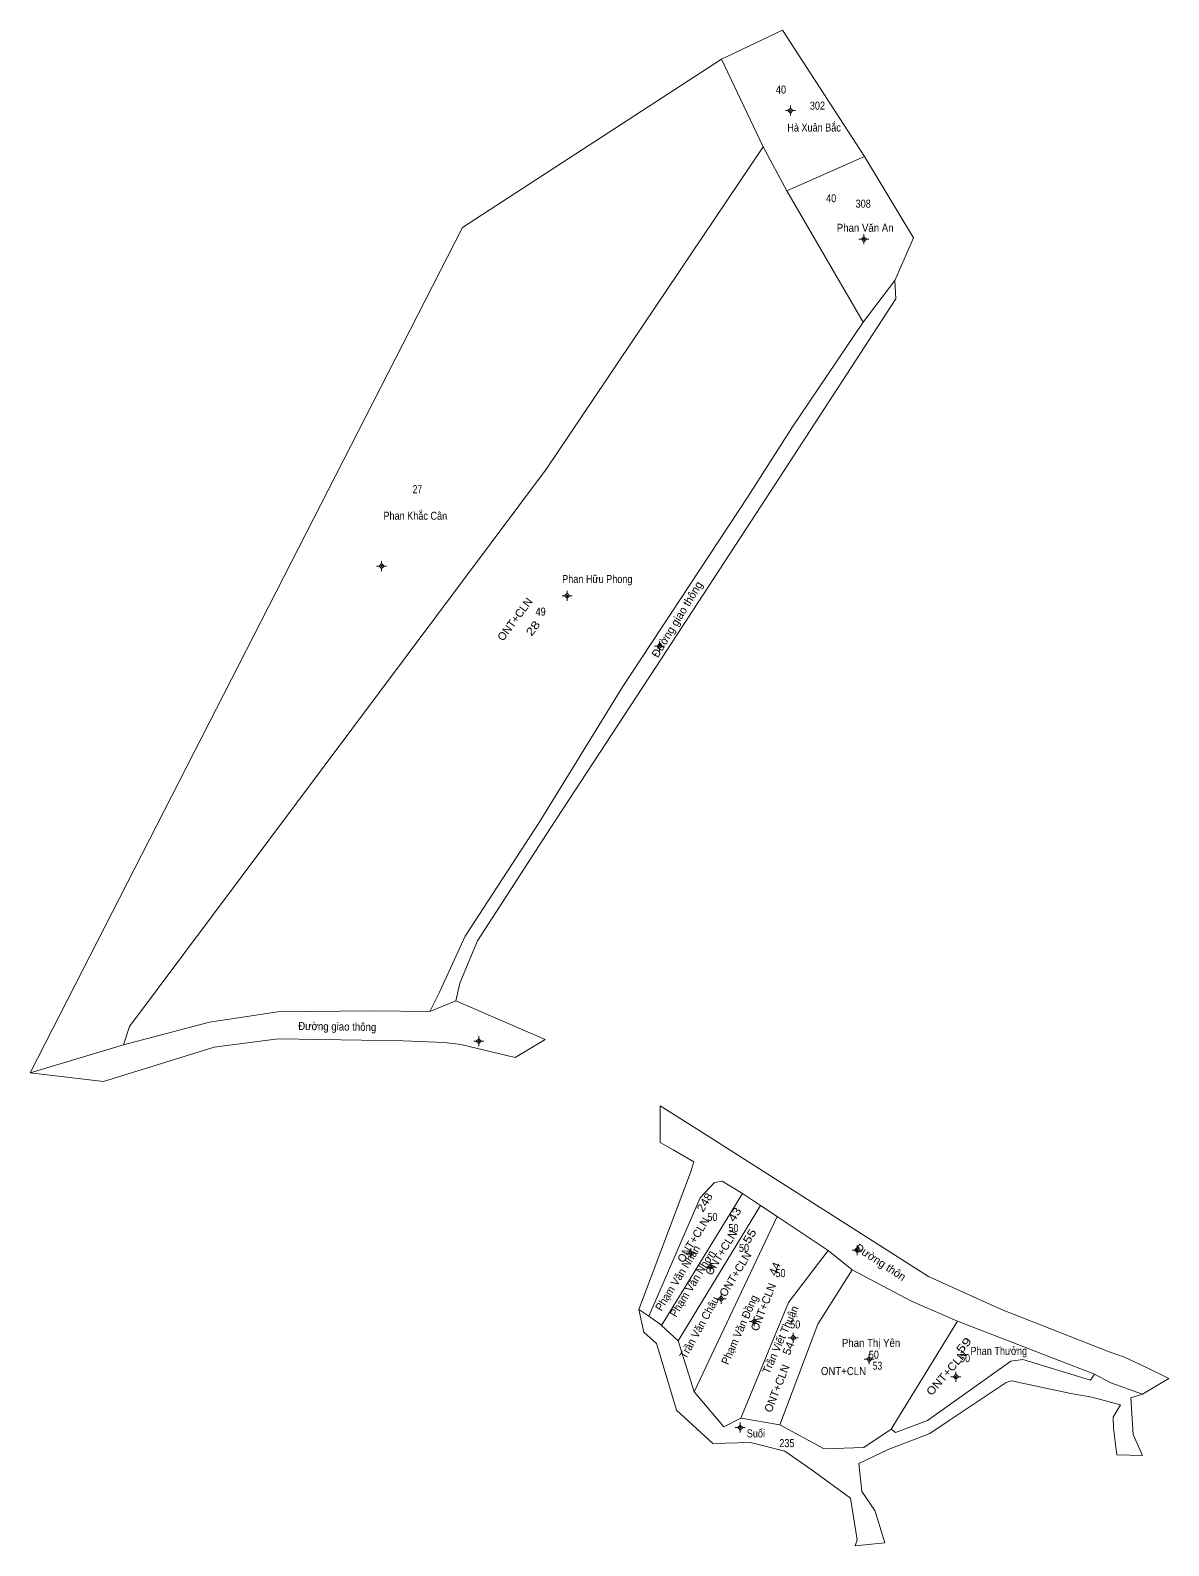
# Model space of a CAD drawing. Header units: metres. Extents: x 537114 to 539413, y 1847369 to 1850045.
# Drawn here: x 537842.5 to 538127.1, y 1849666.7 to 1850045.4 of the extents above; entities that cross this region are included whole.
import ezdxf
from ezdxf.enums import TextEntityAlignment as Align

# ---------------------------------------------------------------- set-up
doc = ezdxf.new("R2010")
doc.units = ezdxf.units.M
doc.header["$LTSCALE"] = 0.8
for name, color, linetype in [('1', 7, 'Continuous'), ('2', 7, 'Continuous'), ('3', 7, 'Continuous'), ('4', 7, 'Continuous')]:
    doc.layers.add(name, color=color, linetype=linetype)
for name, color, linetype, lineweight in [('11', 7, 'Continuous', 13), ('22', 7, 'Continuous', 13), ('5', 7, 'Continuous', 13)]:
    doc.layers.add(name, color=color, linetype=linetype, lineweight=lineweight)

msp = doc.modelspace()

# ---------------------------------------------------------------- hatches: boundary and pattern name
at = {"layer": '11'}
for points in [[(538032.6798, 1850025.32, 1), (538032.3797, 1850025.32, 1)], [(538051.0698, 1849993.16, 1), (538050.7698, 1849993.16, 1)], [(537930.4898, 1849911.5, 1), (537930.1898, 1849911.5, 1)], [(537976.8497, 1849904.06, 1), (537976.5497, 1849904.06, 1)], [(537999.9797, 1849891.5, 1), (537999.6797, 1849891.5, 1)], [(537954.7598, 1849792.75, 1), (537954.4598, 1849792.75, 1)], [(538049.3497, 1849740.56, 1), (538049.0497, 1849740.56, 1)], [(538007.8298, 1849739.74, 1), (538007.5298, 1849739.74, 1)], [(538012.6198, 1849736.29, 1), (538012.3198, 1849736.29, 1)], [(538015.3497, 1849728.39, 1), (538015.0497, 1849728.39, 1)], [(538023.5997, 1849722.66, 1), (538023.2997, 1849722.66, 1)], [(538033.4198, 1849718.65, 1), (538033.1197, 1849718.65, 1)], [(538052.4097, 1849713.25, 1), (538052.1097, 1849713.25, 1)], [(538074.0698, 1849708.87, 1), (538073.7698, 1849708.87, 1)], [(538020.1498, 1849696.18, 1), (538019.8498, 1849696.18, 1)]]:
    msp.add_hatch(color=256, dxfattribs=at).paths.add_polyline_path(points)

# ---------------------------------------------------------------- linework, layer by layer
for p, q in [((538031.91, 1850025.32), (538031.28, 1850025.32)), ((538032.53, 1850026.57), (538032.53, 1850025.95)), ((538032.53, 1850024.69), (538032.53, 1850024.07)), ((538033.78, 1850025.32), (538033.15, 1850025.32)), ((538050.92, 1849994.41), (538050.92, 1849993.79)), ((538050.3, 1849993.16), (538049.67, 1849993.16)), ((538050.92, 1849992.53), (538050.92, 1849991.91)), ((538052.17, 1849993.16), (538051.55, 1849993.16)), ((537929.71, 1849911.5), (537929.09, 1849911.5)), ((537930.34, 1849912.75), (537930.34, 1849912.13)), ((537930.34, 1849910.87), (537930.34, 1849910.25)), ((537931.59, 1849911.5), (537930.97, 1849911.5)), ((537976.07, 1849904.06), (537975.45, 1849904.06)), ((537976.7, 1849905.31), (537976.7, 1849904.69)), ((537976.7, 1849903.43), (537976.7, 1849902.81)), ((537977.95, 1849904.06), (537977.32, 1849904.06)), ((537999.83, 1849892.75), (537999.83, 1849892.13)), ((537999.2, 1849891.5), (537998.58, 1849891.5)), ((537999.83, 1849890.87), (537999.83, 1849890.25)), ((538001.08, 1849891.5), (538000.45, 1849891.5)), ((537954.61, 1849794), (537954.61, 1849793.37)), ((537953.99, 1849792.75), (537953.36, 1849792.75)), ((537954.61, 1849792.13), (537954.61, 1849791.5)), ((537955.86, 1849792.75), (537955.23, 1849792.75)), ((538007.68, 1849740.99), (538007.68, 1849740.37)), ((538048.57, 1849740.56), (538047.95, 1849740.56)), ((538049.2, 1849741.81), (538049.2, 1849741.19)), ((538050.45, 1849740.56), (538049.82, 1849740.56)), ((538007.06, 1849739.74), (538006.43, 1849739.74)), ((538007.68, 1849739.11), (538007.68, 1849738.49)), ((538008.93, 1849739.74), (538008.31, 1849739.74)), ((538011.85, 1849736.29), (538011.22, 1849736.29)), ((538012.47, 1849737.54), (538012.47, 1849736.91)), ((538013.72, 1849736.29), (538013.09, 1849736.29)), ((538049.2, 1849739.93), (538049.2, 1849739.31)), ((538012.47, 1849735.67), (538012.47, 1849735.04)), ((538015.2, 1849729.64), (538015.2, 1849729.01)), ((538014.57, 1849728.39), (538013.95, 1849728.39)), ((538015.2, 1849727.77), (538015.2, 1849727.14)), ((538016.45, 1849728.39), (538015.82, 1849728.39)), ((538022.82, 1849722.66), (538022.2, 1849722.66)), ((538023.45, 1849723.91), (538023.45, 1849723.29)), ((538023.45, 1849722.03), (538023.45, 1849721.41)), ((538024.7, 1849722.66), (538024.07, 1849722.66)), ((538032.65, 1849718.65), (538032.02, 1849718.65)), ((538033.27, 1849719.9), (538033.27, 1849719.27)), ((538033.27, 1849718.03), (538033.27, 1849717.4)), ((538034.52, 1849718.65), (538033.89, 1849718.65)), ((538052.26, 1849714.5), (538052.26, 1849713.87)), ((538051.63, 1849713.25), (538051.01, 1849713.25)), ((538052.26, 1849712.63), (538052.26, 1849712)), ((538053.51, 1849713.25), (538052.89, 1849713.25)), ((538073.92, 1849710.12), (538073.92, 1849709.49)), ((538073.3, 1849708.87), (538072.67, 1849708.87)), ((538073.92, 1849708.25), (538073.92, 1849707.62)), ((538075.17, 1849708.87), (538074.55, 1849708.87)), ((538019.37, 1849696.18), (538018.75, 1849696.18)), ((538020, 1849697.43), (538020, 1849696.81)), ((538020, 1849695.55), (538020, 1849694.93)), ((538021.25, 1849696.18), (538020.63, 1849696.18))]:
    msp.add_line(p, q, dxfattribs=at)
for points in [[(538032.53, 1850025.95), (538031.91, 1850025.32), (538032.53, 1850024.69), (538033.15, 1850025.32)], [(538050.92, 1849993.79), (538050.3, 1849993.16), (538050.92, 1849992.53), (538051.55, 1849993.16)], [(537930.34, 1849912.13), (537929.71, 1849911.5), (537930.34, 1849910.87), (537930.97, 1849911.5)], [(537976.7, 1849904.69), (537976.07, 1849904.06), (537976.7, 1849903.43), (537977.32, 1849904.06)], [(537999.83, 1849892.13), (537999.2, 1849891.5), (537999.83, 1849890.87), (538000.45, 1849891.5)], [(537954.61, 1849793.37), (537953.99, 1849792.75), (537954.61, 1849792.13), (537955.23, 1849792.75)], [(538007.68, 1849740.37), (538007.06, 1849739.74), (538007.68, 1849739.11), (538008.31, 1849739.74)], [(538049.2, 1849741.19), (538048.57, 1849740.56), (538049.2, 1849739.93), (538049.82, 1849740.56)], [(538012.47, 1849736.91), (538011.85, 1849736.29), (538012.47, 1849735.67), (538013.09, 1849736.29)], [(538015.2, 1849729.01), (538014.57, 1849728.39), (538015.2, 1849727.77), (538015.82, 1849728.39)], [(538023.45, 1849723.29), (538022.82, 1849722.66), (538023.45, 1849722.03), (538024.07, 1849722.66)], [(538033.27, 1849719.27), (538032.65, 1849718.65), (538033.27, 1849718.03), (538033.89, 1849718.65)], [(538052.26, 1849713.87), (538051.63, 1849713.25), (538052.26, 1849712.63), (538052.89, 1849713.25)], [(538073.92, 1849709.49), (538073.3, 1849708.87), (538073.92, 1849708.25), (538074.55, 1849708.87)], [(538020, 1849696.81), (538019.37, 1849696.18), (538020, 1849695.55), (538020.63, 1849696.18)]]:
    msp.add_lwpolyline(points, close=True, dxfattribs=at)
for centre in [(538032.5297, 1850025.32), (538050.9198, 1849993.16), (537930.3398, 1849911.5), (537976.6997, 1849904.06), (537999.8297, 1849891.5), (537954.6098, 1849792.75), (538049.1997, 1849740.56), (538007.6798, 1849739.74), (538012.4698, 1849736.29), (538015.1997, 1849728.39), (538023.4497, 1849722.66), (538033.2697, 1849718.65), (538052.2597, 1849713.25), (538073.9198, 1849708.87), (538019.9998, 1849696.18)]:
    msp.add_circle(centre, 0.15, dxfattribs=at)
at = {"layer": '22'}
for p, q in [((538050.73, 1849972.46), (538058.67, 1849982.82)), ((537942.41, 1849800.19), (537948.92, 1849802.82)), ((537842.51, 1849784.81), (537865.79, 1849791.81)), ((538029.25, 1849748.95), (538042.01, 1849740.42)), ((538042.01, 1849740.42), (538048.02, 1849735.62)), ((538074.29, 1849722.78), (538108.54, 1849709.56))]:
    msp.add_line(p, q, dxfattribs=at)
for points in [[(537948.92, 1849802.82), (537949.91, 1849807.21), (537954.33, 1849817.86), (537972.52, 1849845.87), (537994.02, 1849878.76), (537998.88, 1849886.21), (538025.24, 1849926.55), (538058.93, 1849978.3), (538058.67, 1849982.82)], [(538050.73, 1849972.46), (538033.09, 1849946.32), (538021.89, 1849928.81), (537990.64, 1849881.36), (537969.73, 1849847.38), (537951.2, 1849819), (537944.81, 1849804.99), (537942.41, 1849800.19)], [(537842.51, 1849784.81), (537860.8, 1849782.68), (537888.5, 1849791.27), (537904.5, 1849793.33), (537935.73, 1849792.87), (537946.03, 1849792.46), (537950.12, 1849791.96), (537963.74, 1849788.69), (537971.21, 1849793.19), (537948.92, 1849802.82)], [(537942.41, 1849800.19), (537927.79, 1849800.33), (537904.41, 1849800.12), (537887.34, 1849797.54), (537865.79, 1849791.81)], [(537994.69, 1849725.71), (538007.56, 1849759.89), (538008.42, 1849762.56), (538003.22, 1849765.56), (538000, 1849767.43), (538000, 1849776.61), (538008.95, 1849770.91), (538067.05, 1849733.91), (538085.31, 1849725.73), (538112.25, 1849715.14), (538116.04, 1849713.77), (538121.37, 1849711.3), (538127.12, 1849708.48), (538120.58, 1849704.51)], [(538020.56, 1849754.68), (538015.47, 1849757.78), (538013.53, 1849757.4), (538009.96, 1849753.56), (537997.15, 1849723.99)], [(538020.56, 1849754.68), (538025.08, 1849751.7), (538029.25, 1849748.95)], [(538048.02, 1849735.62), (538063.01, 1849727.65), (538074.29, 1849722.78)], [(538108.54, 1849709.56), (538112.67, 1849707.34), (538120.58, 1849704.51)]]:
    msp.add_lwpolyline(points, dxfattribs=at)
at = {"layer": '5'}
for p, q in [((538015.29, 1850038.19), (538025.72, 1850016.3)), ((538025.72, 1850016.3), (538031.66, 1850005.25)), ((538031.66, 1850005.25), (538051.1, 1850013.86)), ((538031.66, 1850005.25), (538050.73, 1849972.46)), ((538029.25, 1849748.95), (538008.52, 1849705.08)), ((537994.69, 1849725.71), (537997.15, 1849723.99)), ((538074.29, 1849722.78), (538057.7, 1849695.8)), ((538004.46, 1849717.9), (538008.52, 1849705.08))]:
    msp.add_line(p, q, dxfattribs=at)
for points in [[(538015.29, 1850038.19), (538030.59, 1850045.39), (538051.1, 1850013.86)], [(537842.51, 1849784.81), (537950.58, 1849996.14), (538015.29, 1850038.19)], [(538025.72, 1850016.3), (537971.54, 1849935.78), (537867.3, 1849796.45), (537865.79, 1849791.81)], [(538051.1, 1850013.86), (538063.31, 1849993.53), (538058.67, 1849982.82)], [(538020.56, 1849754.68), (538000.32, 1849721.71), (538004.46, 1849717.9), (538025.08, 1849751.7)], [(538042.01, 1849740.42), (538032.05, 1849727.47), (538020.11, 1849698.55), (538029.87, 1849696.88)], [(538029.87, 1849696.88), (538039.42, 1849722.04), (538048.02, 1849735.62)], [(537994.69, 1849725.71), (537995.92, 1849720.03), (537999.1, 1849717.22), (538000, 1849714.21), (538004.09, 1849700.55), (538013.16, 1849692.21), (538022.53, 1849692.43), (538031.11, 1849690.25), (538037.95, 1849685.51), (538047.59, 1849678.5), (538049.22, 1849668.15), (538048.72, 1849666.66), (538056.16, 1849667.36), (538054.3, 1849673.38), (538053.65, 1849675.49), (538050.43, 1849680.21), (538049.65, 1849687.18), (538056.96, 1849690.72), (538067.39, 1849694.73), (538072.27, 1849697.96), (538086.47, 1849707.44), (538087.79, 1849707.84), (538102.64, 1849704.71), (538107.9, 1849703.79), (538115.09, 1849701.85), (538113.2, 1849698.79), (538113.28, 1849696.02), (538114.19, 1849689.38), (538120.58, 1849689.19), (538118.26, 1849694.47), (538117.69, 1849703.6), (538120.58, 1849704.51)], [(537997.15, 1849723.99), (538000, 1849721.99), (538000.32, 1849721.71)], [(538057.7, 1849695.8), (538058.78, 1849694.96), (538066.79, 1849697.96), (538087.61, 1849712.79), (538090.64, 1849713.16), (538107.57, 1849708.05), (538108.54, 1849709.56)], [(538008.52, 1849705.08), (538015.94, 1849696.38), (538020.11, 1849698.55)], [(538029.87, 1849696.88), (538041.01, 1849690.88), (538050.91, 1849691.17), (538057.7, 1849695.8)]]:
    msp.add_lwpolyline(points, dxfattribs=at)

# ---------------------------------------------------------------- texts
at = {"layer": '1'}
for s, width, p in [('Hà Xuân Bắc', 0.85, (538038.465, 1850020.09)), ('Phan Văn An', 0.9, (538051.235, 1849995.04)), ('Phan Khắc Cân', 0.85, (537938.76, 1849923.07)), ('Phan Hữu Phong', 0.85, (537984.265, 1849907.26)), ('Phan Thị Yên ', 0.9, (538053.035, 1849716.35)), ('Phan Thưởng', 0.85, (538084.65, 1849714.34)), ('Suối', 0.85, (538023.91, 1849693.72))]:
    msp.add_text(s, height=2, dxfattribs=dict(at, width=width)).set_placement(p, align=Align.CENTER)
for s, rotation, p in [('Đường giao thông', 58.581, (538005.0591, 1849897.6637)), ('Đường thôn', 326.676, (538054.5557, 1849736.6689))]:
    msp.add_text(s, height=2, rotation=rotation, dxfattribs=at).set_placement(p, align=Align.CENTER)
for s, rotation, width, p in [('Đường giao thông', 359.156, 0.9, (537919.2353, 1849795.4213)), ('Phạm Văn Nhân', 58.228, 0.95, (538005.2179, 1849733.0435)), ('Phạm Văn Nhơn', 58.423, 0.95, (538008.8989, 1849731.6514)), ('Trần Văn Châu', 61.05, 0.95, (538010.6244, 1849720.676)), ('Phạm Văn Đồng', 66.039, 0.95, (538020.7548, 1849720.2239)), ('Trần Viết Thuận', 66.039, 0.95, (538030.9648, 1849717.7439))]:
    msp.add_text(s, height=2, rotation=rotation, dxfattribs=dict(at, width=width)).set_placement(p, align=Align.CENTER)
at = {"layer": '2'}
for s, width, p in [('302', 0.85, (538039.3, 1850025.56)), ('308', 0.85, (538050.74, 1850001.06)), ('27', 0.8, (537939.285, 1849929.71))]:
    msp.add_text(s, height=2, dxfattribs=dict(at, width=width)).set_placement(p, align=Align.CENTER)
for s, rotation, width, p in [('28', 53.198, 1.3, (537968.9766, 1849895.336)), ('248', 58.458, 1.1, (538011.9716, 1849751.9569)), ('43', 58.458, 1.2, (538019.4487, 1849748.9119)), ('55', 58.458, 1.25, (538023.2048, 1849743.4919)), ('44', 68.469, 1.1, (538029.5607, 1849735.488)), ('54', 68.469, 1.1, (538032.9607, 1849715.608)), ('59', 49.173, 1.4, (538076.6478, 1849716.1062)), ('53', 359.819, 0.8, (538054.3068, 1849710.6362)), ('235', 359.819, 0.85, (538031.6668, 1849691.294))]:
    msp.add_text(s, height=2, rotation=rotation, dxfattribs=dict(at, width=width)).set_placement(p, align=Align.CENTER)
at = {"layer": '3'}
msp.add_text('ONT+CLN ', height=2, rotation=53.198, dxfattribs=at).set_placement((537968.676, 1849903.222), align=Align.RIGHT)
for rotation, p in [(58.458, (538009.1131, 1849742.5369)), (58.458, (538016.0931, 1849739.3869)), (58.458, (538019.6231, 1849734.0069)), (68.469, (538026.701, 1849725.943)), (68.469, (538030.091, 1849705.623))]:
    msp.add_text('ONT+CLN', height=2, rotation=rotation, dxfattribs=at).set_placement(p, align=Align.CENTER)
for s, rotation, width, p in [('ONT+CLN', 49.173, 1.1, (538076.874, 1849714.4425)), ('ONT+CLN ', 359.819, 0.9, (538052.1337, 1849709.2811))]:
    msp.add_text(s, height=2, rotation=rotation, dxfattribs=dict(at, width=width)).set_placement(p, align=Align.RIGHT)
at = {"layer": '4', "width": 0.85}
for s, p in [('40', (538030.19, 1850029.58)), ('40', (538042.73, 1850002.42)), ('49', (537970.105, 1849899.12)), ('50', (538013.04, 1849747.83)), ('50', (538018.3, 1849745.02)), ('50', (538020.94, 1849740.1)), ('50', (538030.06, 1849733.78)), ('50', (538033.75, 1849720.96)), ('50', (538053.4, 1849713.41)), ('50', (538076.21, 1849712.53))]:
    msp.add_text(s, height=2, dxfattribs=at).set_placement(p, align=Align.CENTER)

doc.saveas('drawing.dxf')
